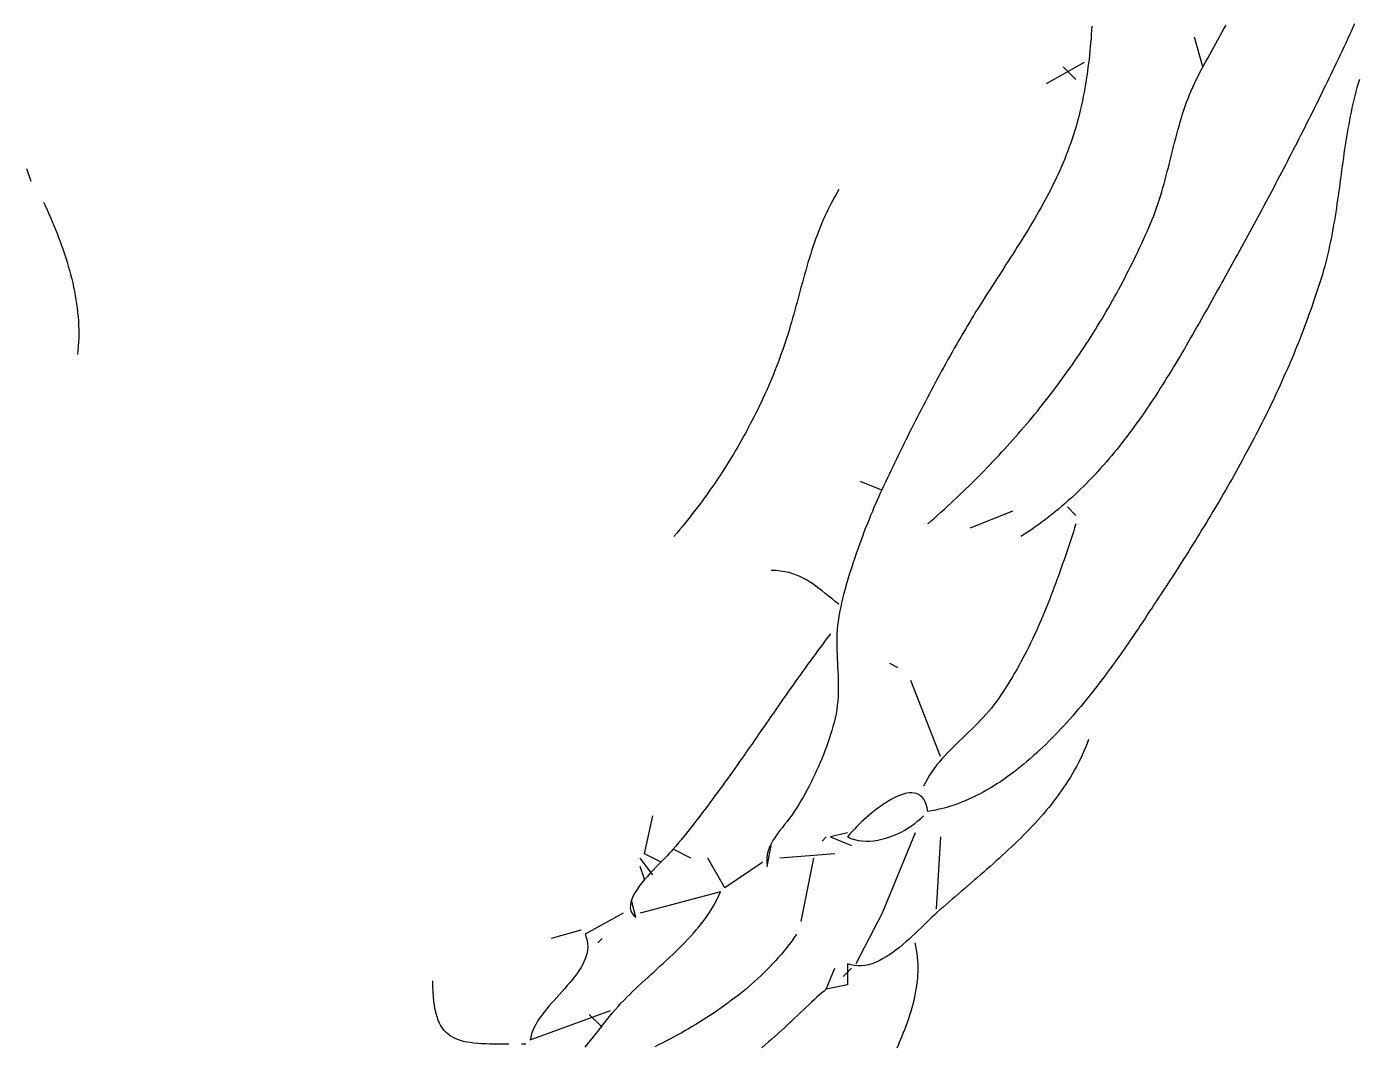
# Model space of a CAD drawing. Header units: millimetres. Extents: x 0 to 171, y 0 to 100.
# Drawn here: x 123.63 to 149.76, y 22.38 to 42.37 of the extents above; entities that cross this region are included whole.
import ezdxf

# ---------------------------------------------------------------- set-up
doc = ezdxf.new("R2010")
doc.units = ezdxf.units.MM
doc.layers.add('Gravur', color=7, linetype='CONTINUOUS')

msp = doc.modelspace()

# ---------------------------------------------------------------- linework, layer by layer
at = {"layer": 'Gravur'}
for points in [[(144.511, 42.378), (144.506, 42.297), (144.501, 42.216), (144.495, 42.135), (144.488, 42.054), (144.481, 41.972), (144.474, 41.891), (144.465, 41.81), (144.456, 41.728), (144.447, 41.647), (144.436, 41.566), (144.425, 41.484), (144.414, 41.403), (144.401, 41.321), (144.388, 41.239), (144.373, 41.158), (144.358, 41.076), (144.343, 40.994), (144.326, 40.912), (144.308, 40.83), (144.29, 40.748), (144.269, 40.663), (144.248, 40.578), (144.225, 40.494), (144.201, 40.411), (144.177, 40.329), (144.151, 40.248), (144.125, 40.167), (144.097, 40.087), (144.069, 40.008), (144.04, 39.929), (144.01, 39.852), (143.979, 39.774), (143.947, 39.698), (143.915, 39.622), (143.882, 39.546), (143.848, 39.471), (143.813, 39.397), (143.778, 39.323), (143.742, 39.249), (143.705, 39.176), (143.668, 39.104), (143.63, 39.032), (143.592, 38.96), (143.553, 38.888), (143.513, 38.817), (143.473, 38.746), (143.433, 38.675), (143.392, 38.605), (143.351, 38.535), (143.309, 38.465), (143.267, 38.395), (143.224, 38.325), (143.181, 38.255), (143.138, 38.186), (143.094, 38.117), (143.05, 38.047), (143.006, 37.978), (142.962, 37.908), (142.917, 37.839), (142.873, 37.769), (142.828, 37.7), (142.783, 37.63), (142.737, 37.56), (142.692, 37.49), (142.647, 37.42), (142.601, 37.35), (142.556, 37.279), (142.51, 37.209), (142.465, 37.138), (142.42, 37.066), (142.374, 36.994), (142.329, 36.922), (142.284, 36.85), (142.24, 36.779), (142.197, 36.709), (142.154, 36.637), (142.11, 36.566), (142.068, 36.494), (142.025, 36.423), (141.982, 36.35), (141.94, 36.278), (141.898, 36.205), (141.856, 36.133), (141.814, 36.06), (141.772, 35.986), (141.731, 35.913), (141.69, 35.839), (141.648, 35.765), (141.608, 35.691), (141.567, 35.617), (141.526, 35.543), (141.486, 35.468), (141.446, 35.394), (141.406, 35.319), (141.366, 35.244), (141.326, 35.169), (141.287, 35.094), (141.247, 35.019), (141.208, 34.944), (141.169, 34.869), (141.13, 34.793), (141.092, 34.718), (141.053, 34.642), (141.015, 34.567), (140.977, 34.491), (140.939, 34.415), (140.902, 34.34), (140.864, 34.264), (140.827, 34.188), (140.79, 34.113), (140.753, 34.037), (140.716, 33.961), (140.679, 33.886), (140.643, 33.81), (140.607, 33.735), (140.57, 33.659), (140.535, 33.584), (140.499, 33.508), (140.463, 33.433), (140.428, 33.358), (140.393, 33.283), (140.364, 33.22), (140.334, 33.154), (140.303, 33.085), (140.272, 33.013), (140.24, 32.939), (140.208, 32.863), (140.175, 32.785), (140.143, 32.705), (140.11, 32.623), (140.077, 32.54), (140.044, 32.456), (140.012, 32.37), (139.98, 32.283), (139.948, 32.196), (139.916, 32.108), (139.885, 32.019), (139.855, 31.931), (139.825, 31.842), (139.796, 31.753), (139.768, 31.665), (139.741, 31.577), (139.715, 31.49), (139.69, 31.404), (139.667, 31.319), (139.644, 31.235), (139.624, 31.152), (139.605, 31.071), (139.587, 30.992), (139.571, 30.915), (139.557, 30.839), (139.545, 30.767), (139.535, 30.696), (139.527, 30.629), (139.519, 30.546), (139.514, 30.464), (139.512, 30.381), (139.511, 30.299), (139.511, 30.217), (139.513, 30.135), (139.516, 30.053), (139.52, 29.972), (139.524, 29.89), (139.528, 29.808), (139.532, 29.726), (139.535, 29.643), (139.538, 29.561), (139.539, 29.478), (139.54, 29.396), (139.538, 29.313), (139.535, 29.229), (139.529, 29.146), (139.521, 29.061), (139.51, 28.977), (139.496, 28.892), (139.479, 28.807), (139.457, 28.721), (139.436, 28.643), (139.413, 28.564), (139.388, 28.486), (139.363, 28.407), (139.336, 28.328), (139.308, 28.25), (139.279, 28.171), (139.248, 28.093), (139.217, 28.014), (139.184, 27.937), (139.151, 27.859), (139.116, 27.782), (139.081, 27.705), (139.044, 27.629), (139.007, 27.554), (138.969, 27.479), (138.93, 27.405), (138.89, 27.331), (138.849, 27.259), (138.807, 27.187), (138.765, 27.117), (138.722, 27.047), (138.678, 26.979), (138.633, 26.912), (138.586, 26.848), (138.537, 26.784), (138.488, 26.722), (138.438, 26.66), (138.39, 26.599), (138.343, 26.537), (138.3, 26.474), (138.259, 26.411), (138.223, 26.345), (138.192, 26.278), (138.167, 26.209), (138.149, 26.137), (138.138, 26.062), (138.136, 25.983), (138.143, 25.901), (138.226, 26.315)], [(141.295, 32.619), (141.36, 32.676), (141.424, 32.732), (141.487, 32.789), (141.551, 32.846), (141.614, 32.903), (141.676, 32.961), (141.738, 33.018), (141.8, 33.076), (141.862, 33.133), (141.923, 33.191), (141.984, 33.249), (142.044, 33.308), (142.105, 33.366), (142.164, 33.425), (142.224, 33.484), (142.283, 33.543), (142.342, 33.602), (142.4, 33.661), (142.458, 33.721), (142.516, 33.781), (142.573, 33.841), (142.63, 33.901), (142.687, 33.961), (142.743, 34.022), (142.799, 34.083), (142.854, 34.144), (142.91, 34.205), (142.964, 34.267), (143.019, 34.328), (143.073, 34.39), (143.127, 34.452), (143.18, 34.515), (143.234, 34.577), (143.286, 34.64), (143.339, 34.703), (143.391, 34.766), (143.443, 34.83), (143.494, 34.894), (143.545, 34.958), (143.596, 35.022), (143.646, 35.086), (143.696, 35.151), (143.746, 35.216), (143.795, 35.281), (143.844, 35.346), (143.893, 35.412), (143.941, 35.478), (143.989, 35.544), (144.037, 35.611), (144.084, 35.678), (144.131, 35.745), (144.178, 35.812), (144.224, 35.879), (144.27, 35.947), (144.316, 36.015), (144.361, 36.084), (144.406, 36.152), (144.45, 36.221), (144.495, 36.29), (144.538, 36.36), (144.582, 36.43), (144.625, 36.5), (144.668, 36.57), (144.711, 36.641), (144.753, 36.712), (144.795, 36.783), (144.836, 36.854), (144.877, 36.926), (144.918, 36.998), (144.958, 37.071), (144.999, 37.144), (145.038, 37.217), (145.078, 37.29), (145.117, 37.364), (145.156, 37.438), (145.194, 37.512), (145.232, 37.587), (145.27, 37.662), (145.308, 37.737), (145.345, 37.813), (145.382, 37.889), (145.418, 37.965), (145.454, 38.042), (145.49, 38.119), (145.525, 38.196), (145.56, 38.274), (145.595, 38.352), (145.63, 38.43), (145.664, 38.509), (145.695, 38.583), (145.725, 38.658), (145.753, 38.734), (145.781, 38.811), (145.807, 38.888), (145.833, 38.967), (145.857, 39.045), (145.881, 39.125), (145.904, 39.204), (145.927, 39.284), (145.949, 39.365), (145.97, 39.446), (145.991, 39.527), (146.012, 39.608), (146.033, 39.689), (146.053, 39.771), (146.074, 39.852), (146.094, 39.934), (146.115, 40.015), (146.135, 40.096), (146.156, 40.177), (146.178, 40.257), (146.199, 40.338), (146.222, 40.418), (146.244, 40.497), (146.268, 40.576), (146.292, 40.654), (146.317, 40.731), (146.343, 40.808), (146.37, 40.884), (146.398, 40.96), (146.428, 41.034), (146.458, 41.108), (146.49, 41.18), (146.523, 41.251), (146.558, 41.322), (146.594, 41.393), (146.631, 41.465), (146.669, 41.536), (146.706, 41.608), (146.745, 41.68), (146.783, 41.751), (146.822, 41.823), (146.861, 41.895), (146.9, 41.966), (146.94, 42.038), (146.98, 42.11), (147.02, 42.182), (147.061, 42.254), (147.102, 42.326), (147.143, 42.398)], [(149.663, 42.423), (149.629, 42.347), (149.594, 42.271), (149.559, 42.195), (149.523, 42.119), (149.488, 42.043), (149.453, 41.967), (149.417, 41.892), (149.382, 41.816), (149.346, 41.74), (149.31, 41.665), (149.274, 41.589), (149.238, 41.514), (149.202, 41.439), (149.166, 41.364), (149.129, 41.288), (149.093, 41.213), (149.056, 41.138), (149.02, 41.063), (148.983, 40.988), (148.946, 40.914), (148.909, 40.839), (148.872, 40.764), (148.835, 40.69), (148.798, 40.615), (148.761, 40.541), (148.723, 40.466), (148.686, 40.392), (148.648, 40.318), (148.611, 40.244), (148.573, 40.17), (148.535, 40.096), (148.497, 40.022), (148.459, 39.948), (148.421, 39.874), (148.383, 39.8), (148.345, 39.727), (148.307, 39.653), (148.269, 39.58), (148.231, 39.507), (148.192, 39.433), (148.154, 39.36), (148.115, 39.287), (148.077, 39.214), (148.038, 39.141), (147.999, 39.068), (147.961, 38.996), (147.922, 38.923), (147.883, 38.85), (147.844, 38.778), (147.805, 38.705), (147.766, 38.633), (147.727, 38.561), (147.688, 38.489), (147.649, 38.417), (147.61, 38.345), (147.571, 38.273), (147.532, 38.201), (147.493, 38.13), (147.453, 38.058), (147.414, 37.987), (147.375, 37.915), (147.335, 37.844), (147.296, 37.773), (147.256, 37.702), (147.217, 37.631), (147.178, 37.56), (147.138, 37.489), (147.099, 37.418), (147.059, 37.348), (147.019, 37.275), (146.978, 37.203), (146.938, 37.131), (146.897, 37.058), (146.857, 36.986), (146.816, 36.914), (146.776, 36.841), (146.735, 36.769), (146.695, 36.697), (146.654, 36.625), (146.613, 36.553), (146.573, 36.481), (146.532, 36.409), (146.491, 36.337), (146.449, 36.265), (146.408, 36.193), (146.367, 36.122), (146.325, 36.051), (146.283, 35.979), (146.241, 35.908), (146.199, 35.837), (146.157, 35.766), (146.114, 35.696), (146.072, 35.625), (146.029, 35.555), (145.985, 35.485), (145.942, 35.415), (145.898, 35.346), (145.854, 35.276), (145.81, 35.207), (145.765, 35.138), (145.72, 35.07), (145.675, 35.001), (145.629, 34.933), (145.583, 34.866), (145.537, 34.798), (145.49, 34.731), (145.443, 34.664), (145.395, 34.598), (145.348, 34.532), (145.299, 34.466), (145.251, 34.401), (145.201, 34.336), (145.152, 34.271), (145.102, 34.207), (145.051, 34.143), (145, 34.079), (144.949, 34.016), (144.897, 33.954), (144.844, 33.892), (144.791, 33.83), (144.738, 33.769), (144.684, 33.708), (144.629, 33.648), (144.574, 33.588), (144.518, 33.529), (144.461, 33.47), (144.404, 33.412), (144.347, 33.354), (144.289, 33.297), (144.23, 33.24), (144.17, 33.184), (144.11, 33.128), (144.049, 33.074), (143.987, 33.019), (143.925, 32.965), (143.862, 32.912), (143.799, 32.86), (143.734, 32.808), (143.669, 32.757), (143.603, 32.706), (143.537, 32.656), (143.469, 32.607), (143.401, 32.558), (143.332, 32.51), (143.262, 32.463), (143.192, 32.416), (143.12, 32.371)], [(146.687, 41.578), (146.521, 42.159)], [(144.364, 41.661), (143.618, 41.246)], [(144.199, 41.329), (143.95, 41.578)], [(149.756, 41.329), (149.733, 41.25), (149.71, 41.171), (149.689, 41.092), (149.669, 41.012), (149.649, 40.933), (149.63, 40.853), (149.612, 40.772), (149.595, 40.692), (149.579, 40.611), (149.563, 40.53), (149.548, 40.449), (149.533, 40.368), (149.519, 40.287), (149.506, 40.206), (149.493, 40.124), (149.48, 40.042), (149.467, 39.961), (149.455, 39.879), (149.443, 39.797), (149.432, 39.715), (149.42, 39.633), (149.409, 39.55), (149.398, 39.468), (149.386, 39.386), (149.375, 39.304), (149.364, 39.221), (149.352, 39.139), (149.341, 39.057), (149.329, 38.975), (149.317, 38.892), (149.305, 38.81), (149.292, 38.728), (149.279, 38.646), (149.266, 38.564), (149.252, 38.482), (149.237, 38.401), (149.222, 38.319), (149.207, 38.237), (149.19, 38.156), (149.173, 38.075), (149.156, 37.993), (149.137, 37.912), (149.118, 37.832), (149.098, 37.751), (149.077, 37.671), (149.055, 37.59), (149.032, 37.51), (149.008, 37.43), (148.983, 37.351), (148.957, 37.271), (148.932, 37.192), (148.905, 37.113), (148.879, 37.034), (148.852, 36.955), (148.825, 36.876), (148.797, 36.798), (148.769, 36.72), (148.741, 36.642), (148.712, 36.564), (148.683, 36.486), (148.653, 36.408), (148.623, 36.331), (148.593, 36.254), (148.562, 36.177), (148.531, 36.1), (148.5, 36.023), (148.469, 35.947), (148.437, 35.87), (148.404, 35.794), (148.372, 35.718), (148.339, 35.642), (148.305, 35.566), (148.272, 35.491), (148.238, 35.415), (148.204, 35.34), (148.169, 35.265), (148.135, 35.19), (148.099, 35.115), (148.064, 35.04), (148.028, 34.966), (147.992, 34.891), (147.956, 34.817), (147.92, 34.743), (147.883, 34.669), (147.846, 34.595), (147.808, 34.521), (147.771, 34.448), (147.733, 34.374), (147.695, 34.301), (147.656, 34.228), (147.618, 34.155), (147.579, 34.082), (147.54, 34.009), (147.501, 33.936), (147.461, 33.863), (147.421, 33.791), (147.381, 33.719), (147.341, 33.646), (147.301, 33.574), (147.26, 33.502), (147.219, 33.43), (147.178, 33.359), (147.137, 33.287), (147.096, 33.215), (147.054, 33.144), (147.012, 33.072), (146.97, 33.001), (146.928, 32.93), (146.886, 32.859), (146.843, 32.788), (146.8, 32.717), (146.758, 32.646), (146.715, 32.576), (146.671, 32.505), (146.628, 32.435), (146.585, 32.364), (146.541, 32.294), (146.497, 32.224), (146.454, 32.153), (146.41, 32.083), (146.365, 32.013), (146.321, 31.944), (146.277, 31.874), (146.232, 31.804), (146.188, 31.734), (146.143, 31.665), (146.098, 31.595), (146.053, 31.526), (146.008, 31.456), (145.963, 31.387), (145.918, 31.318), (145.873, 31.249), (145.827, 31.179), (145.782, 31.11), (145.736, 31.041), (145.691, 30.972), (145.645, 30.904), (145.599, 30.835), (145.554, 30.766), (145.508, 30.697), (145.462, 30.629), (145.423, 30.57), (145.383, 30.51), (145.342, 30.45), (145.301, 30.389), (145.259, 30.328), (145.216, 30.266), (145.173, 30.204), (145.129, 30.141), (145.085, 30.077), (145.04, 30.014), (144.994, 29.95), (144.948, 29.885), (144.901, 29.821), (144.854, 29.756), (144.806, 29.691), (144.757, 29.626), (144.708, 29.561), (144.658, 29.496), (144.608, 29.43), (144.557, 29.365), (144.506, 29.3), (144.454, 29.235), (144.401, 29.17), (144.348, 29.105), (144.295, 29.04), (144.24, 28.976), (144.186, 28.912), (144.13, 28.848), (144.075, 28.785), (144.018, 28.722), (143.961, 28.659), (143.904, 28.597), (143.846, 28.536), (143.788, 28.475), (143.729, 28.415), (143.669, 28.355), (143.609, 28.296), (143.549, 28.238), (143.488, 28.18), (143.426, 28.124), (143.364, 28.068), (143.302, 28.013), (143.239, 27.959), (143.176, 27.906), (143.112, 27.853), (143.047, 27.802), (142.982, 27.752), (142.917, 27.704), (142.851, 27.656), (142.785, 27.609), (142.719, 27.564), (142.651, 27.52), (142.584, 27.477), (142.516, 27.436), (142.447, 27.396), (142.378, 27.358), (142.309, 27.321), (142.239, 27.285), (142.169, 27.251), (142.099, 27.219), (142.028, 27.188), (141.956, 27.159), (141.884, 27.132), (141.812, 27.106), (141.739, 27.082), (141.666, 27.06), (141.593, 27.04), (141.519, 27.022), (141.445, 27.005), (141.37, 26.991), (141.295, 26.979), (141.283, 27.052), (141.265, 27.116), (141.243, 27.171), (141.217, 27.218), (141.187, 27.257), (141.152, 27.288), (141.115, 27.312), (141.074, 27.329), (141.031, 27.34), (140.984, 27.345), (140.936, 27.343), (140.885, 27.336), (140.832, 27.324), (140.777, 27.308), (140.722, 27.286), (140.665, 27.261), (140.607, 27.232), (140.548, 27.2), (140.49, 27.165), (140.431, 27.127), (140.372, 27.086), (140.314, 27.044), (140.257, 27.001), (140.2, 26.956), (140.145, 26.91), (140.091, 26.863), (140.04, 26.817), (139.99, 26.77), (139.942, 26.725), (139.897, 26.68), (139.855, 26.636), (139.816, 26.594), (139.78, 26.554), (139.748, 26.516), (139.719, 26.481), (139.789, 26.452), (139.86, 26.429), (139.933, 26.413), (140.008, 26.403), (140.084, 26.398), (140.161, 26.4), (140.239, 26.406), (140.316, 26.418), (140.394, 26.434), (140.471, 26.455), (140.548, 26.48), (140.624, 26.509), (140.698, 26.541), (140.771, 26.577), (140.843, 26.616), (140.911, 26.657), (140.978, 26.701), (141.041, 26.747), (141.102, 26.795), (141.159, 26.845), (141.212, 26.896)], [(123.627, 39.587), (123.71, 39.338)], [(139.553, 39.172), (139.509, 39.099), (139.467, 39.025), (139.426, 38.951), (139.387, 38.877), (139.35, 38.802), (139.314, 38.728), (139.279, 38.653), (139.245, 38.578), (139.213, 38.503), (139.182, 38.427), (139.153, 38.351), (139.124, 38.276), (139.096, 38.2), (139.069, 38.123), (139.043, 38.047), (139.018, 37.971), (138.993, 37.894), (138.969, 37.817), (138.946, 37.74), (138.923, 37.663), (138.901, 37.586), (138.879, 37.508), (138.858, 37.431), (138.836, 37.353), (138.815, 37.275), (138.794, 37.197), (138.773, 37.119), (138.752, 37.041), (138.731, 36.963), (138.709, 36.884), (138.688, 36.806), (138.666, 36.727), (138.644, 36.649), (138.621, 36.57), (138.598, 36.491), (138.575, 36.412), (138.55, 36.333), (138.525, 36.254), (138.5, 36.175), (138.473, 36.096), (138.446, 36.017), (138.417, 35.937), (138.388, 35.859), (138.359, 35.78), (138.329, 35.702), (138.298, 35.625), (138.267, 35.547), (138.235, 35.47), (138.202, 35.393), (138.17, 35.316), (138.136, 35.24), (138.102, 35.164), (138.067, 35.088), (138.032, 35.012), (137.996, 34.937), (137.96, 34.862), (137.923, 34.787), (137.886, 34.713), (137.848, 34.638), (137.809, 34.565), (137.77, 34.491), (137.731, 34.418), (137.691, 34.345), (137.65, 34.272), (137.609, 34.2), (137.568, 34.128), (137.526, 34.056), (137.483, 33.985), (137.44, 33.914), (137.397, 33.843), (137.353, 33.773), (137.308, 33.703), (137.263, 33.633), (137.217, 33.563), (137.171, 33.494), (137.125, 33.425), (137.078, 33.357), (137.031, 33.289), (136.983, 33.221), (136.934, 33.153), (136.885, 33.086), (136.836, 33.019), (136.786, 32.953), (136.736, 32.887), (136.685, 32.821), (136.634, 32.756), (136.583, 32.691), (136.531, 32.626), (136.478, 32.562), (136.425, 32.498), (136.372, 32.434), (136.318, 32.371)], [(123.959, 38.924), (123.994, 38.849), (124.028, 38.774), (124.062, 38.698), (124.095, 38.622), (124.128, 38.545), (124.161, 38.467), (124.193, 38.389), (124.224, 38.311), (124.254, 38.232), (124.284, 38.153), (124.313, 38.073), (124.341, 37.993), (124.369, 37.913), (124.395, 37.832), (124.42, 37.751), (124.444, 37.67), (124.467, 37.588), (124.489, 37.506), (124.51, 37.424), (124.53, 37.342), (124.548, 37.26), (124.565, 37.177), (124.58, 37.095), (124.594, 37.012), (124.607, 36.929), (124.618, 36.846), (124.627, 36.763), (124.635, 36.68), (124.641, 36.597), (124.645, 36.514), (124.648, 36.432), (124.648, 36.349), (124.647, 36.266), (124.644, 36.184), (124.639, 36.101), (124.632, 36.019), (124.623, 35.937)], [(140.383, 33.283), (139.968, 33.449)], [(144.199, 32.785), (144.033, 32.951)], [(142.954, 32.868), (142.125, 32.536)], [(144.199, 32.619), (144.174, 32.542), (144.149, 32.464), (144.123, 32.385), (144.098, 32.307), (144.072, 32.229), (144.046, 32.15), (144.02, 32.072), (143.993, 31.993), (143.966, 31.914), (143.939, 31.835), (143.912, 31.757), (143.884, 31.678), (143.856, 31.599), (143.827, 31.521), (143.798, 31.442), (143.769, 31.363), (143.739, 31.285), (143.709, 31.207), (143.679, 31.128), (143.648, 31.05), (143.616, 30.972), (143.584, 30.895), (143.552, 30.817), (143.519, 30.74), (143.486, 30.663), (143.452, 30.586), (143.417, 30.51), (143.382, 30.434), (143.347, 30.358), (143.311, 30.282), (143.274, 30.207), (143.236, 30.132), (143.198, 30.058), (143.16, 29.984), (143.12, 29.911), (143.08, 29.838), (143.04, 29.765), (142.998, 29.693), (142.956, 29.621), (142.913, 29.55), (142.87, 29.48), (142.825, 29.41), (142.78, 29.34), (142.734, 29.271), (142.688, 29.203), (142.64, 29.136), (142.592, 29.07), (142.542, 29.007), (142.49, 28.944), (142.436, 28.883), (142.381, 28.823), (142.325, 28.764), (142.268, 28.705), (142.21, 28.647), (142.151, 28.59), (142.092, 28.533), (142.032, 28.476), (141.973, 28.419), (141.914, 28.362), (141.855, 28.304), (141.796, 28.247), (141.739, 28.189), (141.682, 28.13), (141.626, 28.07), (141.572, 28.01), (141.52, 27.948), (141.469, 27.886), (141.42, 27.822), (141.373, 27.756), (141.329, 27.689), (141.287, 27.62), (141.248, 27.549), (141.212, 27.477)], [(139.553, 31.043), (139.482, 31.098), (139.414, 31.152), (139.348, 31.204), (139.284, 31.255), (139.222, 31.305), (139.161, 31.352), (139.1, 31.398), (139.039, 31.441), (138.978, 31.481), (138.916, 31.519), (138.852, 31.555), (138.786, 31.587), (138.718, 31.615), (138.646, 31.641), (138.571, 31.662), (138.492, 31.68), (138.409, 31.693), (138.32, 31.702), (138.226, 31.707)], [(139.388, 30.463), (139.336, 30.396), (139.286, 30.329), (139.235, 30.262), (139.185, 30.195), (139.135, 30.128), (139.085, 30.06), (139.035, 29.993), (138.986, 29.926), (138.937, 29.858), (138.888, 29.791), (138.839, 29.723), (138.791, 29.655), (138.743, 29.587), (138.695, 29.52), (138.647, 29.452), (138.599, 29.384), (138.551, 29.316), (138.503, 29.248), (138.456, 29.18), (138.409, 29.112), (138.361, 29.044), (138.314, 28.976), (138.267, 28.908), (138.22, 28.84), (138.173, 28.772), (138.125, 28.704), (138.078, 28.636), (138.031, 28.568), (137.984, 28.5), (137.937, 28.432), (137.89, 28.364), (137.843, 28.296), (137.796, 28.228), (137.749, 28.16), (137.701, 28.093), (137.654, 28.025), (137.606, 27.957), (137.559, 27.89), (137.511, 27.822), (137.463, 27.755), (137.415, 27.687), (137.367, 27.62), (137.318, 27.553), (137.27, 27.485), (137.221, 27.418), (137.172, 27.351), (137.123, 27.285), (137.074, 27.218), (137.024, 27.151), (136.974, 27.085), (136.924, 27.018), (136.873, 26.952), (136.823, 26.886), (136.772, 26.82), (136.721, 26.754), (136.669, 26.688), (136.617, 26.623), (136.565, 26.557), (136.512, 26.492), (136.459, 26.427), (136.406, 26.362), (136.352, 26.297), (136.298, 26.232), (136.265, 26.195), (136.226, 26.153), (136.182, 26.108), (136.133, 26.058), (136.081, 26.006), (136.026, 25.95), (135.969, 25.892), (135.912, 25.832), (135.854, 25.77), (135.797, 25.707), (135.741, 25.643), (135.689, 25.579), (135.639, 25.514), (135.594, 25.449), (135.554, 25.386), (135.52, 25.323), (135.494, 25.262), (135.474, 25.202), (135.464, 25.145), (135.463, 25.09), (135.472, 25.038), (135.493, 24.99), (135.526, 24.946), (135.572, 24.905), (135.489, 25.237)], [(140.715, 29.799), (140.549, 29.882)], [(141.544, 28.057), (140.964, 29.55)], [(144.447, 28.389), (144.418, 28.311), (144.387, 28.234), (144.355, 28.159), (144.321, 28.084), (144.286, 28.01), (144.249, 27.937), (144.211, 27.864), (144.172, 27.793), (144.132, 27.723), (144.09, 27.653), (144.047, 27.584), (144.003, 27.516), (143.958, 27.448), (143.912, 27.382), (143.865, 27.316), (143.817, 27.251), (143.768, 27.186), (143.718, 27.122), (143.667, 27.059), (143.615, 26.997), (143.562, 26.935), (143.509, 26.873), (143.455, 26.812), (143.4, 26.752), (143.344, 26.692), (143.288, 26.633), (143.231, 26.574), (143.174, 26.516), (143.116, 26.458), (143.058, 26.401), (142.999, 26.344), (142.939, 26.287), (142.88, 26.231), (142.82, 26.175), (142.759, 26.12), (142.698, 26.064), (142.637, 26.009), (142.576, 25.955), (142.515, 25.9), (142.453, 25.846), (142.391, 25.792), (142.33, 25.738), (142.268, 25.685), (142.206, 25.632), (142.144, 25.578), (142.082, 25.525), (142.02, 25.472), (141.959, 25.419), (141.897, 25.366), (141.836, 25.313), (141.775, 25.261), (141.715, 25.208), (141.654, 25.155), (141.594, 25.102), (141.534, 25.049), (141.475, 24.996), (141.416, 24.943), (141.369, 24.9), (141.32, 24.853), (141.269, 24.804), (141.216, 24.753), (141.162, 24.7), (141.106, 24.645), (141.048, 24.59), (140.989, 24.534), (140.929, 24.479), (140.867, 24.423), (140.804, 24.369), (140.74, 24.316), (140.675, 24.265), (140.609, 24.216), (140.543, 24.17), (140.476, 24.127), (140.408, 24.088), (140.339, 24.052), (140.271, 24.022), (140.202, 23.996), (140.133, 23.976), (140.063, 23.961), (139.994, 23.953), (139.925, 23.952), (139.856, 23.958), (139.788, 23.971), (139.719, 23.993), (139.719, 23.578), (139.305, 23.495), (139.47, 23.91)], [(136.07, 25.983), (135.738, 26.149), (135.904, 26.896)], [(139.305, 26.481), (139.222, 26.398)], [(139.719, 26.564), (139.388, 26.481), (139.802, 26.315)], [(141.047, 26.564), (140.399, 24.988), (139.885, 23.993)], [(141.544, 26.481), (141.461, 25.071)], [(136.65, 26.066), (136.318, 26.232)], [(139.47, 26.149), (138.392, 26.066)], [(135.904, 25.735), (135.655, 26.066)], [(135.738, 25.652), (135.655, 25.901)], [(138.06, 25.983), (137.314, 25.486), (136.982, 26.066)], [(139.056, 26.066), (138.807, 24.822)], [(134.577, 22.361), (134.631, 22.427), (134.685, 22.493), (134.738, 22.56), (134.791, 22.627), (134.843, 22.694), (134.896, 22.761), (134.949, 22.827), (135.002, 22.894), (135.056, 22.96), (135.11, 23.026), (135.166, 23.091), (135.222, 23.155), (135.28, 23.219), (135.339, 23.281), (135.394, 23.338), (135.45, 23.394), (135.507, 23.449), (135.566, 23.505), (135.625, 23.561), (135.684, 23.616), (135.745, 23.672), (135.805, 23.727), (135.866, 23.783), (135.928, 23.839), (135.99, 23.895), (136.051, 23.951), (136.113, 24.008), (136.174, 24.064), (136.235, 24.122), (136.296, 24.179), (136.356, 24.237), (136.416, 24.296), (136.475, 24.354), (136.533, 24.414), (136.59, 24.474), (136.647, 24.535), (136.702, 24.596), (136.755, 24.658), (136.808, 24.721), (136.858, 24.785), (136.908, 24.85), (136.955, 24.915), (137.001, 24.982), (137.045, 25.049), (137.086, 25.118), (137.126, 25.187), (137.163, 25.258), (137.198, 25.33), (137.231, 25.403), (135.655, 24.988)], [(135.323, 24.988), (134.576, 24.573), (134.6, 24.511), (134.617, 24.45), (134.626, 24.389), (134.629, 24.328), (134.625, 24.268), (134.615, 24.208), (134.6, 24.149), (134.579, 24.09), (134.554, 24.031), (134.524, 23.972), (134.491, 23.914), (134.453, 23.855), (134.413, 23.797), (134.369, 23.739), (134.324, 23.682), (134.276, 23.624), (134.226, 23.566), (134.176, 23.508), (134.124, 23.451), (134.072, 23.393), (134.02, 23.335), (133.968, 23.277), (133.917, 23.219), (133.866, 23.161), (133.818, 23.102), (133.771, 23.043), (133.726, 22.984), (133.685, 22.925), (133.646, 22.866), (133.61, 22.806), (133.579, 22.745), (133.551, 22.685), (133.528, 22.623), (133.511, 22.562), (133.498, 22.5), (135.074, 23.08)], [(134.494, 24.656), (133.913, 24.49)], [(138.724, 24.573), (138.677, 24.506), (138.629, 24.44), (138.58, 24.375), (138.529, 24.31), (138.478, 24.246), (138.425, 24.183), (138.371, 24.121), (138.316, 24.06), (138.26, 23.999), (138.203, 23.939), (138.145, 23.88), (138.085, 23.821), (138.025, 23.764), (137.964, 23.707), (137.903, 23.65), (137.84, 23.595), (137.777, 23.54), (137.712, 23.486), (137.647, 23.433), (137.582, 23.38), (137.515, 23.329), (137.448, 23.278), (137.38, 23.227), (137.312, 23.178), (137.243, 23.129), (137.174, 23.08), (137.104, 23.033), (137.034, 22.986), (136.963, 22.94), (136.891, 22.894), (136.82, 22.85), (136.748, 22.806), (136.675, 22.762), (136.603, 22.72), (136.53, 22.678), (136.457, 22.636), (136.383, 22.596), (136.31, 22.556), (136.236, 22.516), (136.162, 22.477), (136.089, 22.439), (136.015, 22.402), (135.941, 22.365)], [(134.908, 24.49), (134.825, 24.407)], [(140.693, 22.347), (140.725, 22.419), (140.756, 22.49), (140.786, 22.562), (140.815, 22.634), (140.843, 22.706), (140.87, 22.777), (140.896, 22.849), (140.921, 22.92), (140.945, 22.992), (140.967, 23.063), (140.988, 23.135), (141.008, 23.206), (141.026, 23.277), (141.042, 23.349), (141.057, 23.42), (141.07, 23.491), (141.081, 23.562), (141.09, 23.633), (141.097, 23.704), (141.103, 23.775), (141.106, 23.845), (141.107, 23.916), (141.105, 23.986), (141.102, 24.057), (141.096, 24.127), (141.087, 24.197), (141.076, 24.268), (141.063, 24.338), (141.047, 24.407)], [(139.802, 23.91), (139.636, 23.744)], [(133.083, 22.417), (132.983, 22.417), (132.887, 22.417), (132.795, 22.418), (132.707, 22.42), (132.623, 22.423), (132.543, 22.427), (132.466, 22.433), (132.393, 22.44), (132.323, 22.449), (132.257, 22.46), (132.195, 22.473), (132.136, 22.489), (132.08, 22.508), (132.028, 22.529), (131.979, 22.554), (131.933, 22.582), (131.89, 22.613), (131.85, 22.649), (131.814, 22.688), (131.78, 22.732), (131.75, 22.78), (131.722, 22.832), (131.697, 22.89), (131.675, 22.953), (131.655, 23.02), (131.639, 23.094), (131.624, 23.173), (131.613, 23.258), (131.604, 23.349), (131.597, 23.446), (131.592, 23.55), (131.59, 23.661)], [(139.305, 23.495), (139.262, 23.46), (139.217, 23.422), (139.17, 23.382), (139.122, 23.339), (139.072, 23.294), (139.02, 23.246), (138.967, 23.197), (138.913, 23.145), (138.857, 23.093), (138.799, 23.038), (138.741, 22.983), (138.681, 22.927), (138.621, 22.869), (138.559, 22.811), (138.496, 22.753), (138.433, 22.695), (138.369, 22.636), (138.304, 22.577), (138.238, 22.519), (138.172, 22.461), (138.105, 22.404), (138.038, 22.348)], [(134.908, 22.748), (134.659, 22.997)], [(133.415, 22.417), (133.332, 22.417)]]:
    msp.add_lwpolyline(points, dxfattribs=at)

doc.saveas('drawing.dxf')
